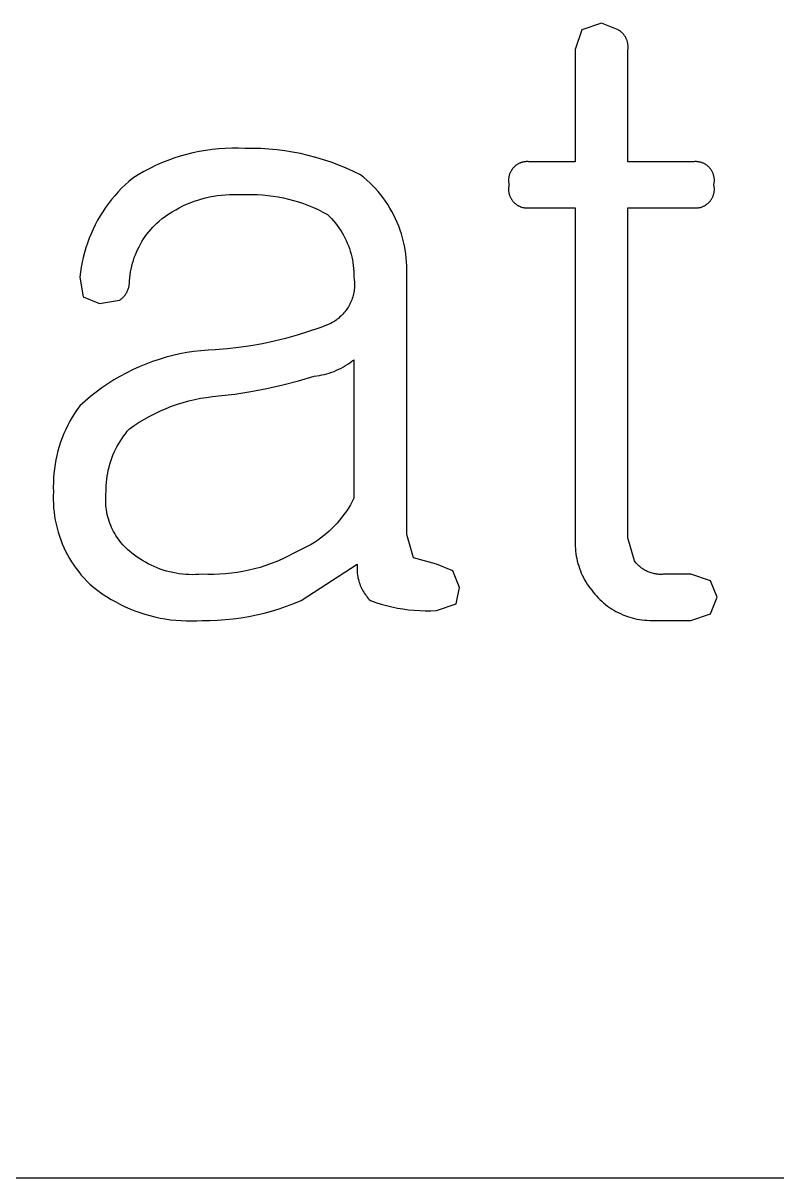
# Model space of a CAD drawing. Header units: millimetres. Extents: x 3033 to 5773, y 123 to 1487.
# Drawn here: x 4143.53 to 4155.29, y 160.35 to 178.39 of the extents above; entities that cross this region are included whole.
import ezdxf

# ---------------------------------------------------------------- set-up
doc = ezdxf.new("R2010")
doc.units = ezdxf.units.MM
doc.header["$MEASUREMENT"] = 0
doc.layers.add('TEX', color=70, linetype='Continuous')

msp = doc.modelspace()

# ---------------------------------------------------------------- linework, layer by layer
at = {"layer": 'TEX'}
for p, q in [((4152.247, 178.284), (4152.144, 177.975)), ((4152.556, 178.387), (4152.247, 178.284)), ((4152.814, 178.284), (4152.556, 178.387)), ((4152.823, 178.278), (4152.814, 178.284)), ((4152.832, 178.273), (4152.823, 178.278)), ((4152.841, 178.266), (4152.832, 178.273)), ((4152.85, 178.26), (4152.841, 178.266)), ((4152.858, 178.253), (4152.85, 178.26)), ((4152.866, 178.246), (4152.858, 178.253)), ((4152.874, 178.239), (4152.866, 178.246)), ((4152.882, 178.231), (4152.874, 178.239)), ((4152.889, 178.223), (4152.882, 178.231)), ((4152.897, 178.215), (4152.889, 178.223)), ((4152.903, 178.207), (4152.897, 178.215)), ((4152.91, 178.199), (4152.903, 178.207)), ((4152.916, 178.19), (4152.91, 178.199)), ((4152.922, 178.181), (4152.916, 178.19)), ((4152.928, 178.172), (4152.922, 178.181)), ((4152.933, 178.162), (4152.928, 178.172)), ((4152.938, 178.153), (4152.933, 178.162)), ((4152.943, 178.143), (4152.938, 178.153)), ((4152.947, 178.133), (4152.943, 178.143)), ((4152.951, 178.123), (4152.947, 178.133)), ((4152.955, 178.113), (4152.951, 178.123)), ((4152.958, 178.103), (4152.955, 178.113)), ((4152.961, 178.092), (4152.958, 178.103)), ((4152.963, 178.082), (4152.961, 178.092)), ((4152.966, 178.071), (4152.963, 178.082)), ((4152.967, 178.061), (4152.966, 178.071)), ((4152.969, 178.05), (4152.967, 178.061)), ((4152.97, 178.039), (4152.969, 178.05)), ((4152.144, 177.975), (4152.144, 176.222)), ((4152.969, 177.975), (4152.97, 177.985)), ((4152.969, 176.222), (4152.969, 177.975)), ((4152.971, 178.028), (4152.97, 178.039)), ((4152.97, 177.985), (4152.971, 177.996)), ((4152.971, 178.018), (4152.971, 178.028)), ((4152.971, 178.007), (4152.971, 178.018)), ((4152.971, 177.996), (4152.971, 178.007)), ((4146.58, 176.422), (4146.478, 176.411)), ((4146.682, 176.429), (4146.58, 176.422)), ((4146.785, 176.432), (4146.682, 176.429)), ((4146.887, 176.432), (4146.785, 176.432)), ((4146.989, 176.428), (4146.887, 176.432)), ((4147.114, 176.429), (4146.989, 176.428)), ((4147.238, 176.426), (4147.114, 176.429)), ((4147.363, 176.419), (4147.238, 176.426)), ((4145.88, 176.275), (4145.784, 176.241)), ((4145.978, 176.307), (4145.88, 176.275)), ((4146.076, 176.334), (4145.978, 176.307)), ((4146.176, 176.359), (4146.076, 176.334)), ((4146.276, 176.38), (4146.176, 176.359)), ((4146.377, 176.397), (4146.276, 176.38)), ((4146.478, 176.411), (4146.377, 176.397)), ((4147.487, 176.408), (4147.363, 176.419)), ((4147.611, 176.392), (4147.487, 176.408)), ((4147.734, 176.373), (4147.611, 176.392)), ((4147.856, 176.349), (4147.734, 176.373)), ((4147.978, 176.321), (4147.856, 176.349)), ((4148.098, 176.289), (4147.978, 176.321)), ((4148.218, 176.253), (4148.098, 176.289)), ((4148.336, 176.214), (4148.218, 176.253)), ((4145.413, 176.069), (4145.324, 176.018)), ((4145.503, 176.117), (4145.413, 176.069)), ((4145.595, 176.161), (4145.503, 176.117)), ((4145.689, 176.202), (4145.595, 176.161)), ((4145.784, 176.241), (4145.689, 176.202)), ((4148.453, 176.17), (4148.336, 176.214)), ((4148.568, 176.122), (4148.453, 176.17)), ((4148.682, 176.071), (4148.568, 176.122)), ((4148.793, 176.016), (4148.682, 176.071)), ((4151.138, 176.067), (4151.133, 176.058)), ((4151.143, 176.076), (4151.138, 176.067)), ((4151.148, 176.085), (4151.143, 176.076)), ((4151.153, 176.093), (4151.148, 176.085)), ((4151.159, 176.101), (4151.153, 176.093)), ((4151.165, 176.11), (4151.159, 176.101)), ((4151.171, 176.117), (4151.165, 176.11)), ((4151.178, 176.125), (4151.171, 176.117)), ((4151.185, 176.133), (4151.178, 176.125)), ((4151.192, 176.14), (4151.185, 176.133)), ((4151.199, 176.147), (4151.192, 176.14)), ((4151.207, 176.153), (4151.199, 176.147)), ((4151.214, 176.16), (4151.207, 176.153)), ((4151.222, 176.166), (4151.214, 176.16)), ((4151.231, 176.172), (4151.222, 176.166)), ((4151.239, 176.177), (4151.231, 176.172)), ((4151.248, 176.183), (4151.239, 176.177)), ((4151.256, 176.188), (4151.248, 176.183)), ((4151.265, 176.192), (4151.256, 176.188)), ((4151.275, 176.197), (4151.265, 176.192)), ((4151.284, 176.201), (4151.275, 176.197)), ((4151.293, 176.204), (4151.284, 176.201)), ((4151.303, 176.208), (4151.293, 176.204)), ((4151.312, 176.211), (4151.303, 176.208)), ((4151.322, 176.214), (4151.312, 176.211)), ((4151.332, 176.216), (4151.322, 176.214)), ((4151.342, 176.218), (4151.332, 176.216)), ((4151.352, 176.22), (4151.342, 176.218)), ((4151.362, 176.221), (4151.352, 176.22)), ((4151.372, 176.222), (4151.362, 176.221)), ((4151.382, 176.223), (4151.372, 176.222)), ((4151.392, 176.223), (4151.382, 176.223)), ((4151.402, 176.223), (4151.392, 176.223)), ((4151.412, 176.223), (4151.402, 176.223)), ((4151.422, 176.222), (4151.412, 176.223)), ((4152.144, 176.222), (4151.422, 176.222)), ((4153.999, 176.222), (4152.969, 176.222)), ((4154.01, 176.223), (4153.999, 176.222)), ((4154.02, 176.223), (4154.01, 176.223)), ((4154.03, 176.223), (4154.02, 176.223)), ((4154.04, 176.223), (4154.03, 176.223)), ((4154.05, 176.222), (4154.04, 176.223)), ((4154.06, 176.221), (4154.05, 176.222)), ((4154.07, 176.22), (4154.06, 176.221)), ((4154.08, 176.218), (4154.07, 176.22)), ((4154.09, 176.216), (4154.08, 176.218)), ((4154.1, 176.214), (4154.09, 176.216)), ((4154.109, 176.211), (4154.1, 176.214)), ((4154.119, 176.208), (4154.109, 176.211)), ((4154.128, 176.204), (4154.119, 176.208)), ((4154.138, 176.201), (4154.128, 176.204)), ((4154.147, 176.197), (4154.138, 176.201)), ((4154.156, 176.192), (4154.147, 176.197)), ((4154.165, 176.188), (4154.156, 176.192)), ((4154.174, 176.183), (4154.165, 176.188)), ((4154.183, 176.177), (4154.174, 176.183)), ((4154.191, 176.172), (4154.183, 176.177)), ((4154.199, 176.166), (4154.191, 176.172)), ((4154.207, 176.16), (4154.199, 176.166)), ((4154.215, 176.153), (4154.207, 176.16)), ((4154.223, 176.147), (4154.215, 176.153)), ((4154.23, 176.14), (4154.223, 176.147)), ((4154.237, 176.133), (4154.23, 176.14)), ((4154.244, 176.125), (4154.237, 176.133)), ((4154.25, 176.117), (4154.244, 176.125)), ((4154.257, 176.11), (4154.25, 176.117)), ((4154.263, 176.101), (4154.257, 176.11)), ((4154.268, 176.093), (4154.263, 176.101)), ((4154.274, 176.085), (4154.268, 176.093)), ((4154.279, 176.076), (4154.274, 176.085)), ((4154.284, 176.067), (4154.279, 176.076)), ((4154.288, 176.058), (4154.284, 176.067)), ((4145.177, 175.914), (4145.119, 175.861)), ((4145.237, 175.964), (4145.177, 175.914)), ((4145.324, 176.018), (4145.237, 175.964)), ((4148.843, 175.976), (4148.793, 176.016)), ((4148.891, 175.935), (4148.843, 175.976)), ((4148.937, 175.892), (4148.891, 175.935)), ((4148.983, 175.848), (4148.937, 175.892)), ((4151.105, 175.951), (4151.104, 175.941)), ((4151.104, 175.941), (4151.104, 175.931)), ((4151.104, 175.931), (4151.104, 175.921)), ((4151.104, 175.921), (4151.105, 175.911)), ((4151.106, 175.961), (4151.105, 175.951)), ((4151.105, 175.911), (4151.106, 175.901)), ((4151.107, 175.971), (4151.106, 175.961)), ((4151.106, 175.901), (4151.107, 175.891)), ((4151.109, 175.981), (4151.107, 175.971)), ((4151.107, 175.891), (4151.109, 175.881)), ((4151.11, 175.991), (4151.109, 175.981)), ((4151.109, 175.881), (4151.111, 175.871)), ((4151.113, 176.001), (4151.11, 175.991)), ((4151.115, 176.011), (4151.113, 176.001)), ((4151.118, 176.021), (4151.115, 176.011)), ((4151.121, 176.03), (4151.118, 176.021)), ((4151.125, 176.04), (4151.121, 176.03)), ((4151.129, 176.049), (4151.125, 176.04)), ((4151.133, 176.058), (4151.129, 176.049)), ((4154.293, 176.049), (4154.288, 176.058)), ((4154.297, 176.04), (4154.293, 176.049)), ((4154.3, 176.03), (4154.297, 176.04)), ((4154.303, 176.021), (4154.3, 176.03)), ((4154.306, 176.011), (4154.303, 176.021)), ((4154.309, 176.001), (4154.306, 176.011)), ((4154.311, 175.991), (4154.309, 176.001)), ((4154.313, 175.981), (4154.311, 175.991)), ((4154.311, 175.871), (4154.313, 175.881)), ((4154.315, 175.971), (4154.313, 175.981)), ((4154.313, 175.881), (4154.315, 175.891)), ((4154.316, 175.961), (4154.315, 175.971)), ((4154.315, 175.891), (4154.316, 175.901)), ((4154.317, 175.951), (4154.316, 175.961)), ((4154.316, 175.901), (4154.317, 175.911)), ((4154.317, 175.941), (4154.317, 175.951)), ((4154.317, 175.931), (4154.317, 175.941)), ((4154.317, 175.921), (4154.317, 175.931)), ((4154.317, 175.911), (4154.317, 175.921)), ((4145.009, 175.75), (4144.957, 175.691)), ((4145.063, 175.806), (4145.009, 175.75)), ((4145.119, 175.861), (4145.063, 175.806)), ((4146.561, 175.693), (4146.623, 175.701)), ((4146.623, 175.701), (4146.686, 175.706)), ((4146.686, 175.706), (4146.749, 175.71)), ((4146.749, 175.71), (4146.812, 175.711)), ((4146.812, 175.711), (4146.875, 175.71)), ((4146.875, 175.71), (4146.938, 175.707)), ((4146.938, 175.707), (4147.02, 175.71)), ((4147.02, 175.71), (4147.102, 175.71)), ((4147.102, 175.71), (4147.184, 175.708)), ((4147.184, 175.708), (4147.265, 175.703)), ((4147.265, 175.703), (4147.347, 175.696)), ((4149.026, 175.802), (4148.983, 175.848)), ((4149.068, 175.755), (4149.026, 175.802)), ((4149.108, 175.706), (4149.068, 175.755)), ((4149.147, 175.656), (4149.108, 175.706)), ((4151.105, 175.811), (4151.104, 175.801)), ((4151.104, 175.801), (4151.104, 175.791)), ((4151.104, 175.791), (4151.104, 175.781)), ((4151.104, 175.781), (4151.105, 175.771)), ((4151.106, 175.821), (4151.105, 175.811)), ((4151.105, 175.771), (4151.106, 175.761)), ((4151.107, 175.831), (4151.106, 175.821)), ((4151.106, 175.761), (4151.107, 175.751)), ((4151.109, 175.841), (4151.107, 175.831)), ((4151.107, 175.751), (4151.109, 175.741)), ((4151.111, 175.851), (4151.109, 175.841)), ((4151.109, 175.741), (4151.11, 175.731)), ((4151.11, 175.731), (4151.113, 175.721)), ((4151.111, 175.871), (4151.113, 175.861)), ((4151.113, 175.861), (4151.111, 175.851)), ((4151.113, 175.721), (4151.115, 175.711)), ((4151.115, 175.711), (4151.118, 175.702)), ((4151.118, 175.702), (4151.121, 175.692)), ((4154.3, 175.692), (4154.303, 175.702)), ((4154.303, 175.702), (4154.306, 175.711)), ((4154.306, 175.711), (4154.309, 175.721)), ((4154.309, 175.861), (4154.311, 175.871)), ((4154.311, 175.851), (4154.309, 175.861)), ((4154.309, 175.721), (4154.311, 175.731)), ((4154.313, 175.841), (4154.311, 175.851)), ((4154.311, 175.731), (4154.313, 175.741)), ((4154.315, 175.831), (4154.313, 175.841)), ((4154.313, 175.741), (4154.315, 175.751)), ((4154.316, 175.821), (4154.315, 175.831)), ((4154.315, 175.751), (4154.316, 175.761)), ((4154.317, 175.811), (4154.316, 175.821)), ((4154.316, 175.761), (4154.317, 175.771)), ((4154.317, 175.801), (4154.317, 175.811)), ((4154.317, 175.791), (4154.317, 175.801)), ((4154.317, 175.781), (4154.317, 175.791)), ((4154.317, 175.771), (4154.317, 175.781)), ((4144.859, 175.57), (4144.813, 175.506)), ((4144.907, 175.631), (4144.859, 175.57)), ((4144.957, 175.691), (4144.907, 175.631)), ((4145.964, 175.502), (4146.02, 175.53)), ((4146.02, 175.53), (4146.077, 175.557)), ((4146.077, 175.557), (4146.135, 175.581)), ((4146.135, 175.581), (4146.194, 175.603)), ((4146.194, 175.603), (4146.254, 175.623)), ((4146.254, 175.623), (4146.314, 175.642)), ((4146.314, 175.642), (4146.375, 175.658)), ((4146.375, 175.658), (4146.437, 175.672)), ((4146.437, 175.672), (4146.498, 175.684)), ((4146.498, 175.684), (4146.561, 175.693)), ((4147.347, 175.696), (4147.428, 175.685)), ((4147.428, 175.685), (4147.509, 175.672)), ((4147.509, 175.672), (4147.59, 175.657)), ((4147.59, 175.657), (4147.67, 175.638)), ((4147.67, 175.638), (4147.749, 175.617)), ((4147.749, 175.617), (4147.827, 175.593)), ((4147.827, 175.593), (4147.905, 175.567)), ((4147.905, 175.567), (4147.982, 175.538)), ((4147.982, 175.538), (4148.058, 175.507)), ((4149.184, 175.604), (4149.147, 175.656)), ((4149.219, 175.552), (4149.184, 175.604)), ((4149.253, 175.498), (4149.219, 175.552)), ((4151.121, 175.692), (4151.125, 175.683)), ((4151.125, 175.683), (4151.129, 175.673)), ((4151.129, 175.673), (4151.133, 175.664)), ((4151.133, 175.664), (4151.138, 175.655)), ((4151.138, 175.655), (4151.143, 175.646)), ((4151.143, 175.646), (4151.148, 175.638)), ((4151.148, 175.638), (4151.153, 175.629)), ((4151.153, 175.629), (4151.159, 175.621)), ((4151.159, 175.621), (4151.165, 175.613)), ((4151.165, 175.613), (4151.171, 175.605)), ((4151.171, 175.605), (4151.178, 175.597)), ((4151.178, 175.597), (4151.185, 175.59)), ((4151.185, 175.59), (4151.192, 175.583)), ((4151.192, 175.583), (4151.199, 175.576)), ((4151.199, 175.576), (4151.207, 175.569)), ((4151.207, 175.569), (4151.214, 175.563)), ((4151.214, 175.563), (4151.222, 175.556)), ((4151.222, 175.556), (4151.231, 175.551)), ((4151.231, 175.551), (4151.239, 175.545)), ((4151.239, 175.545), (4151.248, 175.54)), ((4151.248, 175.54), (4151.256, 175.535)), ((4151.256, 175.535), (4151.265, 175.53)), ((4151.265, 175.53), (4151.275, 175.526)), ((4151.275, 175.526), (4151.284, 175.522)), ((4151.284, 175.522), (4151.293, 175.518)), ((4154.128, 175.518), (4154.138, 175.522)), ((4154.138, 175.522), (4154.147, 175.526)), ((4154.147, 175.526), (4154.156, 175.53)), ((4154.156, 175.53), (4154.165, 175.535)), ((4154.165, 175.535), (4154.174, 175.54)), ((4154.174, 175.54), (4154.183, 175.545)), ((4154.183, 175.545), (4154.191, 175.551)), ((4154.191, 175.551), (4154.199, 175.556)), ((4154.199, 175.556), (4154.207, 175.563)), ((4154.207, 175.563), (4154.215, 175.569)), ((4154.215, 175.569), (4154.223, 175.576)), ((4154.223, 175.576), (4154.23, 175.583)), ((4154.23, 175.583), (4154.237, 175.59)), ((4154.237, 175.59), (4154.244, 175.597)), ((4154.244, 175.597), (4154.25, 175.605)), ((4154.25, 175.605), (4154.257, 175.613)), ((4154.257, 175.613), (4154.263, 175.621)), ((4154.263, 175.621), (4154.268, 175.629)), ((4154.268, 175.629), (4154.274, 175.638)), ((4154.274, 175.638), (4154.279, 175.646)), ((4154.279, 175.646), (4154.284, 175.655)), ((4154.284, 175.655), (4154.288, 175.664)), ((4154.288, 175.664), (4154.293, 175.673)), ((4154.293, 175.673), (4154.297, 175.683)), ((4154.297, 175.683), (4154.3, 175.692)), ((4144.728, 175.375), (4144.689, 175.307)), ((4144.77, 175.441), (4144.728, 175.375)), ((4144.813, 175.506), (4144.77, 175.441)), ((4145.698, 175.333), (4145.749, 175.371)), ((4145.749, 175.371), (4145.801, 175.406)), ((4145.801, 175.406), (4145.854, 175.44)), ((4145.854, 175.44), (4145.908, 175.472)), ((4145.908, 175.472), (4145.964, 175.502)), ((4148.058, 175.507), (4148.132, 175.473)), ((4148.132, 175.473), (4148.206, 175.436)), ((4148.206, 175.436), (4148.278, 175.397)), ((4148.278, 175.397), (4148.31, 175.365)), ((4148.31, 175.365), (4148.342, 175.332)), ((4149.284, 175.443), (4149.253, 175.498)), ((4149.314, 175.387), (4149.284, 175.443)), ((4149.342, 175.33), (4149.314, 175.387)), ((4151.293, 175.518), (4151.303, 175.514)), ((4151.303, 175.514), (4151.312, 175.511)), ((4151.312, 175.511), (4151.322, 175.509)), ((4151.322, 175.509), (4151.332, 175.506)), ((4151.332, 175.506), (4151.342, 175.504)), ((4151.342, 175.504), (4151.352, 175.503)), ((4151.352, 175.503), (4151.362, 175.501)), ((4151.362, 175.501), (4151.372, 175.5)), ((4151.372, 175.5), (4151.382, 175.5)), ((4151.382, 175.5), (4151.392, 175.499)), ((4151.392, 175.499), (4151.402, 175.499)), ((4151.402, 175.499), (4151.412, 175.5)), ((4151.412, 175.5), (4151.422, 175.5)), ((4151.422, 175.5), (4152.144, 175.5)), ((4152.144, 175.5), (4152.144, 170.294)), ((4152.969, 170.346), (4152.969, 175.5)), ((4152.969, 175.5), (4153.999, 175.5)), ((4153.999, 175.5), (4154.01, 175.5)), ((4154.01, 175.5), (4154.02, 175.499)), ((4154.02, 175.499), (4154.03, 175.499)), ((4154.03, 175.499), (4154.04, 175.5)), ((4154.04, 175.5), (4154.05, 175.5)), ((4154.05, 175.5), (4154.06, 175.501)), ((4154.06, 175.501), (4154.07, 175.503)), ((4154.07, 175.503), (4154.08, 175.504)), ((4154.08, 175.504), (4154.09, 175.506)), ((4154.09, 175.506), (4154.1, 175.509)), ((4154.1, 175.509), (4154.109, 175.511)), ((4154.109, 175.511), (4154.119, 175.514)), ((4154.119, 175.514), (4154.128, 175.518)), ((4144.618, 175.168), (4144.586, 175.097)), ((4144.652, 175.238), (4144.618, 175.168)), ((4144.689, 175.307), (4144.652, 175.238)), ((4145.488, 175.127), (4145.518, 175.163)), ((4145.518, 175.163), (4145.549, 175.197)), ((4145.549, 175.197), (4145.581, 175.231)), ((4145.581, 175.231), (4145.615, 175.263)), ((4145.615, 175.263), (4145.649, 175.294)), ((4145.649, 175.294), (4145.698, 175.333)), ((4148.342, 175.332), (4148.372, 175.298)), ((4148.372, 175.298), (4148.401, 175.263)), ((4148.401, 175.263), (4148.429, 175.227)), ((4148.429, 175.227), (4148.456, 175.19)), ((4148.456, 175.19), (4148.481, 175.152)), ((4149.367, 175.272), (4149.342, 175.33)), ((4149.391, 175.214), (4149.367, 175.272)), ((4149.413, 175.154), (4149.391, 175.214)), ((4144.556, 175.025), (4144.529, 174.951)), ((4144.586, 175.097), (4144.556, 175.025)), ((4145.381, 174.975), (4145.406, 175.015)), ((4145.406, 175.015), (4145.432, 175.053)), ((4145.432, 175.053), (4145.46, 175.09)), ((4145.46, 175.09), (4145.488, 175.127)), ((4148.481, 175.152), (4148.505, 175.113)), ((4148.505, 175.113), (4148.527, 175.074)), ((4148.527, 175.074), (4148.549, 175.034)), ((4148.549, 175.034), (4148.569, 174.993)), ((4148.569, 174.993), (4148.587, 174.951)), ((4149.433, 175.094), (4149.413, 175.154)), ((4149.451, 175.033), (4149.433, 175.094)), ((4149.466, 174.972), (4149.451, 175.033)), ((4144.483, 174.802), (4144.463, 174.726)), ((4144.505, 174.877), (4144.483, 174.802)), ((4144.529, 174.951), (4144.505, 174.877)), ((4145.279, 174.767), (4145.296, 174.81)), ((4145.296, 174.81), (4145.316, 174.853)), ((4145.316, 174.853), (4145.336, 174.894)), ((4145.336, 174.894), (4145.358, 174.935)), ((4145.358, 174.935), (4145.381, 174.975)), ((4148.587, 174.951), (4148.604, 174.909)), ((4148.604, 174.909), (4148.619, 174.866)), ((4148.619, 174.866), (4148.633, 174.822)), ((4148.633, 174.822), (4148.646, 174.779)), ((4149.48, 174.91), (4149.466, 174.972)), ((4149.491, 174.848), (4149.48, 174.91)), ((4149.501, 174.785), (4149.491, 174.848)), ((4144.447, 174.65), (4144.432, 174.573)), ((4144.463, 174.726), (4144.447, 174.65)), ((4145.223, 174.59), (4145.234, 174.635)), ((4145.234, 174.635), (4145.248, 174.68)), ((4145.248, 174.68), (4145.262, 174.724)), ((4145.262, 174.724), (4145.279, 174.767)), ((4148.646, 174.779), (4148.657, 174.734)), ((4148.657, 174.734), (4148.666, 174.69)), ((4148.666, 174.69), (4148.674, 174.645)), ((4148.674, 174.645), (4148.681, 174.6)), ((4149.508, 174.722), (4149.501, 174.785)), ((4149.513, 174.659), (4149.508, 174.722)), ((4149.516, 174.596), (4149.513, 174.659)), ((4144.421, 174.496), (4144.412, 174.418)), ((4144.432, 174.573), (4144.421, 174.496)), ((4145.191, 174.407), (4145.197, 174.454)), ((4145.197, 174.454), (4145.204, 174.499)), ((4145.204, 174.499), (4145.213, 174.545)), ((4145.213, 174.545), (4145.223, 174.59)), ((4148.681, 174.6), (4148.685, 174.554)), ((4148.685, 174.554), (4148.689, 174.509)), ((4148.689, 174.509), (4148.69, 174.463)), ((4148.69, 174.463), (4148.69, 174.418)), ((4149.515, 174.469), (4149.516, 174.533)), ((4149.515, 170.397), (4149.515, 174.469)), ((4149.516, 174.533), (4149.516, 174.596)), ((4144.412, 174.418), (4144.463, 174.109)), ((4145.174, 174.256), (4145.177, 174.268)), ((4145.177, 174.268), (4145.18, 174.279)), ((4145.18, 174.279), (4145.182, 174.291)), ((4145.182, 174.291), (4145.184, 174.303)), ((4145.184, 174.303), (4145.185, 174.315)), ((4145.185, 174.315), (4145.187, 174.361)), ((4145.187, 174.361), (4145.191, 174.407)), ((4148.69, 174.418), (4148.694, 174.394)), ((4148.694, 174.394), (4148.696, 174.37)), ((4148.696, 174.37), (4148.698, 174.346)), ((4148.699, 174.275), (4148.697, 174.251)), ((4148.698, 174.346), (4148.699, 174.323)), ((4148.699, 174.323), (4148.699, 174.299)), ((4148.699, 174.299), (4148.699, 174.275)), ((4144.463, 174.109), (4144.721, 174.006)), ((4145.05, 174.071), (4145.059, 174.078)), ((4145.059, 174.078), (4145.068, 174.086)), ((4145.068, 174.086), (4145.077, 174.094)), ((4145.077, 174.094), (4145.086, 174.103)), ((4145.086, 174.103), (4145.094, 174.111)), ((4145.094, 174.111), (4145.102, 174.12)), ((4145.102, 174.12), (4145.109, 174.129)), ((4145.109, 174.129), (4145.117, 174.139)), ((4145.117, 174.139), (4145.124, 174.149)), ((4145.124, 174.149), (4145.13, 174.158)), ((4145.13, 174.158), (4145.137, 174.169)), ((4145.137, 174.169), (4145.143, 174.179)), ((4145.143, 174.179), (4145.148, 174.189)), ((4145.148, 174.189), (4145.153, 174.2)), ((4145.153, 174.2), (4145.158, 174.211)), ((4145.158, 174.211), (4145.163, 174.222)), ((4145.163, 174.222), (4145.167, 174.233)), ((4145.167, 174.233), (4145.171, 174.245)), ((4145.171, 174.245), (4145.174, 174.256)), ((4148.664, 174.087), (4148.656, 174.064)), ((4148.671, 174.11), (4148.664, 174.087)), ((4148.677, 174.133), (4148.671, 174.11)), ((4148.683, 174.156), (4148.677, 174.133)), ((4148.688, 174.18), (4148.683, 174.156)), ((4148.692, 174.203), (4148.688, 174.18)), ((4148.695, 174.227), (4148.692, 174.203)), ((4148.697, 174.251), (4148.695, 174.227)), ((4144.721, 174.006), (4145.03, 174.057)), ((4145.03, 174.057), (4145.04, 174.064)), ((4145.04, 174.064), (4145.05, 174.071)), ((4148.564, 173.897), (4148.55, 173.878)), ((4148.578, 173.916), (4148.564, 173.897)), ((4148.592, 173.936), (4148.578, 173.916)), ((4148.604, 173.956), (4148.592, 173.936)), ((4148.616, 173.977), (4148.604, 173.956)), ((4148.627, 173.998), (4148.616, 173.977)), ((4148.637, 174.02), (4148.627, 173.998)), ((4148.647, 174.042), (4148.637, 174.02)), ((4148.656, 174.064), (4148.647, 174.042)), ((4148.371, 173.72), (4148.35, 173.708)), ((4148.391, 173.733), (4148.371, 173.72)), ((4148.411, 173.746), (4148.391, 173.733)), ((4148.43, 173.76), (4148.411, 173.746)), ((4148.449, 173.775), (4148.43, 173.76)), ((4148.467, 173.791), (4148.449, 173.775)), ((4148.485, 173.807), (4148.467, 173.791)), ((4148.502, 173.824), (4148.485, 173.807)), ((4148.519, 173.841), (4148.502, 173.824)), ((4148.535, 173.859), (4148.519, 173.841)), ((4148.55, 173.878), (4148.535, 173.859)), ((4147.981, 173.567), (4147.803, 173.512)), ((4148.156, 173.629), (4147.981, 173.567)), ((4148.329, 173.696), (4148.156, 173.629)), ((4148.35, 173.708), (4148.329, 173.696)), ((4147.262, 173.379), (4147.079, 173.346)), ((4147.444, 173.417), (4147.262, 173.379)), ((4147.624, 173.461), (4147.444, 173.417)), ((4147.803, 173.512), (4147.624, 173.461)), ((4145.864, 173.194), (4145.757, 173.166)), ((4145.973, 173.218), (4145.864, 173.194)), ((4146.082, 173.239), (4145.973, 173.218)), ((4146.193, 173.256), (4146.082, 173.239)), ((4146.303, 173.269), (4146.193, 173.256)), ((4146.414, 173.278), (4146.303, 173.269)), ((4146.525, 173.284), (4146.414, 173.278)), ((4146.711, 173.299), (4146.525, 173.284)), ((4146.895, 173.319), (4146.711, 173.299)), ((4147.079, 173.346), (4146.895, 173.319)), ((4145.337, 173.017), (4145.236, 172.971)), ((4145.44, 173.059), (4145.337, 173.017)), ((4145.544, 173.099), (4145.44, 173.059)), ((4145.65, 173.134), (4145.544, 173.099)), ((4145.757, 173.166), (4145.65, 173.134)), ((4148.455, 172.979), (4148.49, 172.997)), ((4148.49, 172.997), (4148.526, 173.016)), ((4148.526, 173.016), (4148.56, 173.037)), ((4148.56, 173.037), (4148.594, 173.058)), ((4148.594, 173.058), (4148.627, 173.081)), ((4148.627, 173.081), (4148.659, 173.104)), ((4148.659, 173.104), (4148.69, 173.129)), ((4148.69, 173.129), (4148.69, 170.964)), ((4145.038, 172.868), (4144.942, 172.812)), ((4145.136, 172.921), (4145.038, 172.868)), ((4145.236, 172.971), (4145.136, 172.921)), ((4147.827, 172.799), (4148.072, 172.871)), ((4148.072, 172.871), (4148.111, 172.876)), ((4148.111, 172.876), (4148.151, 172.882)), ((4148.151, 172.882), (4148.19, 172.89)), ((4148.19, 172.89), (4148.229, 172.899)), ((4148.229, 172.899), (4148.268, 172.909)), ((4148.268, 172.909), (4148.306, 172.92)), ((4148.306, 172.92), (4148.344, 172.933)), ((4148.344, 172.933), (4148.381, 172.947)), ((4148.381, 172.947), (4148.418, 172.963)), ((4148.418, 172.963), (4148.455, 172.979)), ((4144.756, 172.689), (4144.667, 172.623)), ((4144.848, 172.752), (4144.756, 172.689)), ((4144.942, 172.812), (4144.848, 172.752)), ((4147.082, 172.631), (4147.332, 172.679)), ((4147.332, 172.679), (4147.581, 172.734)), ((4147.581, 172.734), (4147.827, 172.799)), ((4144.494, 172.482), (4144.412, 172.408)), ((4144.579, 172.554), (4144.494, 172.482)), ((4144.667, 172.623), (4144.579, 172.554)), ((4145.934, 172.433), (4146.023, 172.461)), ((4146.023, 172.461), (4146.114, 172.486)), ((4146.114, 172.486), (4146.205, 172.507)), ((4146.205, 172.507), (4146.297, 172.526)), ((4146.297, 172.526), (4146.39, 172.541)), ((4146.39, 172.541), (4146.483, 172.553)), ((4146.483, 172.553), (4146.577, 172.562)), ((4146.577, 172.562), (4146.83, 172.592)), ((4146.83, 172.592), (4147.082, 172.631)), ((4144.33, 172.29), (4144.292, 172.229)), ((4144.37, 172.35), (4144.33, 172.29)), ((4144.412, 172.408), (4144.37, 172.35)), ((4145.503, 172.247), (4145.586, 172.29)), ((4145.586, 172.29), (4145.671, 172.33)), ((4145.671, 172.33), (4145.757, 172.367)), ((4145.757, 172.367), (4145.845, 172.402)), ((4145.845, 172.402), (4145.934, 172.433)), ((4144.223, 172.104), (4144.192, 172.04)), ((4144.257, 172.168), (4144.223, 172.104)), ((4144.292, 172.229), (4144.257, 172.168)), ((4145.185, 172.047), (4145.262, 172.101)), ((4145.262, 172.101), (4145.34, 172.152)), ((4145.34, 172.152), (4145.421, 172.201)), ((4145.421, 172.201), (4145.503, 172.247)), ((4144.163, 171.975), (4144.136, 171.908)), ((4144.192, 172.04), (4144.163, 171.975)), ((4145.066, 171.894), (4145.093, 171.933)), ((4145.093, 171.933), (4145.123, 171.972)), ((4145.123, 171.972), (4145.153, 172.01)), ((4145.153, 172.01), (4145.185, 172.047)), ((4144.089, 171.773), (4144.069, 171.705)), ((4144.111, 171.841), (4144.089, 171.773)), ((4144.136, 171.908), (4144.111, 171.841)), ((4144.968, 171.726), (4144.99, 171.769)), ((4144.99, 171.769), (4145.014, 171.811)), ((4145.014, 171.811), (4145.039, 171.853)), ((4145.039, 171.853), (4145.066, 171.894)), ((4144.037, 171.565), (4144.024, 171.495)), ((4144.052, 171.635), (4144.037, 171.565)), ((4144.069, 171.705), (4144.052, 171.635)), ((4144.895, 171.546), (4144.911, 171.592)), ((4144.911, 171.592), (4144.928, 171.637)), ((4144.928, 171.637), (4144.948, 171.682)), ((4144.948, 171.682), (4144.968, 171.726)), ((4144.014, 171.424), (4144.006, 171.353)), ((4144.024, 171.495), (4144.014, 171.424)), ((4144.847, 171.358), (4144.856, 171.405)), ((4144.856, 171.405), (4144.868, 171.452)), ((4144.868, 171.452), (4144.88, 171.499)), ((4144.88, 171.499), (4144.895, 171.546)), ((4143.998, 171.21), (4143.997, 171.139)), ((4144.001, 171.282), (4143.998, 171.21)), ((4144.006, 171.353), (4144.001, 171.282)), ((4144.825, 171.165), (4144.828, 171.213)), ((4144.828, 171.213), (4144.833, 171.261)), ((4144.833, 171.261), (4144.839, 171.31)), ((4144.839, 171.31), (4144.847, 171.358)), ((4143.997, 171.139), (4143.999, 171.067)), ((4143.999, 171.067), (4143.997, 171.003)), ((4144.818, 170.996), (4144.82, 171.032)), ((4144.82, 171.032), (4144.824, 171.067)), ((4144.824, 171.116), (4144.825, 171.165)), ((4144.824, 171.067), (4144.824, 171.116)), ((4143.997, 171.003), (4143.997, 170.939)), ((4143.997, 170.939), (4143.999, 170.876)), ((4143.999, 170.876), (4144.003, 170.812)), ((4144.816, 170.96), (4144.818, 170.996)), ((4144.816, 170.925), (4144.816, 170.96)), ((4144.817, 170.889), (4144.816, 170.925)), ((4144.819, 170.853), (4144.817, 170.889)), ((4144.823, 170.817), (4144.819, 170.853)), ((4148.635, 170.861), (4148.605, 170.811)), ((4148.664, 170.912), (4148.635, 170.861)), ((4148.69, 170.964), (4148.664, 170.912)), ((4144.003, 170.812), (4144.009, 170.748)), ((4144.009, 170.748), (4144.018, 170.685)), ((4144.018, 170.685), (4144.028, 170.622)), ((4144.827, 170.782), (4144.823, 170.817)), ((4144.833, 170.747), (4144.827, 170.782)), ((4144.84, 170.712), (4144.833, 170.747)), ((4144.848, 170.677), (4144.84, 170.712)), ((4144.858, 170.642), (4144.848, 170.677)), ((4148.504, 170.667), (4148.467, 170.621)), ((4148.539, 170.714), (4148.504, 170.667)), ((4148.573, 170.762), (4148.539, 170.714)), ((4148.605, 170.811), (4148.573, 170.762)), ((4144.028, 170.622), (4144.041, 170.559)), ((4144.041, 170.559), (4144.056, 170.497)), ((4144.056, 170.497), (4144.073, 170.435)), ((4144.869, 170.608), (4144.858, 170.642)), ((4144.88, 170.574), (4144.869, 170.608)), ((4144.893, 170.541), (4144.88, 170.574)), ((4144.907, 170.508), (4144.893, 170.541)), ((4144.923, 170.476), (4144.907, 170.508)), ((4144.939, 170.444), (4144.923, 170.476)), ((4148.348, 170.493), (4148.305, 170.452)), ((4148.389, 170.534), (4148.348, 170.493)), ((4148.429, 170.577), (4148.389, 170.534)), ((4148.467, 170.621), (4148.429, 170.577)), ((4144.073, 170.435), (4144.093, 170.374)), ((4144.093, 170.374), (4144.114, 170.314)), ((4144.114, 170.314), (4144.137, 170.254)), ((4144.956, 170.413), (4144.939, 170.444)), ((4144.975, 170.382), (4144.956, 170.413)), ((4144.994, 170.352), (4144.975, 170.382)), ((4145.015, 170.323), (4144.994, 170.352)), ((4145.036, 170.294), (4145.015, 170.323)), ((4145.059, 170.266), (4145.036, 170.294)), ((4148.122, 170.307), (4148.073, 170.275)), ((4148.17, 170.341), (4148.122, 170.307)), ((4148.216, 170.377), (4148.17, 170.341)), ((4148.262, 170.414), (4148.216, 170.377)), ((4148.305, 170.452), (4148.262, 170.414)), ((4149.618, 170.036), (4149.515, 170.397)), ((4152.144, 170.294), (4152.143, 170.255)), ((4153.072, 169.985), (4152.969, 170.346)), ((4144.137, 170.254), (4144.163, 170.195)), ((4144.163, 170.195), (4144.19, 170.138)), ((4144.19, 170.138), (4144.22, 170.081)), ((4145.082, 170.239), (4145.059, 170.266)), ((4145.107, 170.213), (4145.082, 170.239)), ((4145.132, 170.188), (4145.107, 170.213)), ((4145.158, 170.163), (4145.132, 170.188)), ((4145.185, 170.14), (4145.158, 170.163)), ((4145.224, 170.107), (4145.185, 170.14)), ((4147.814, 170.14), (4147.734, 170.095)), ((4147.868, 170.163), (4147.814, 170.14)), ((4147.92, 170.188), (4147.868, 170.163)), ((4147.972, 170.215), (4147.92, 170.188)), ((4148.023, 170.244), (4147.972, 170.215)), ((4148.073, 170.275), (4148.023, 170.244)), ((4152.143, 170.255), (4152.144, 170.216)), ((4152.144, 170.216), (4152.147, 170.176)), ((4152.147, 170.176), (4152.15, 170.137)), ((4152.15, 170.137), (4152.155, 170.098)), ((4144.22, 170.081), (4144.251, 170.025)), ((4144.251, 170.025), (4144.284, 169.97)), ((4144.284, 169.97), (4144.319, 169.917)), ((4145.264, 170.075), (4145.224, 170.107)), ((4145.305, 170.045), (4145.264, 170.075)), ((4145.348, 170.017), (4145.305, 170.045)), ((4145.391, 169.99), (4145.348, 170.017)), ((4145.435, 169.964), (4145.391, 169.99)), ((4145.48, 169.94), (4145.435, 169.964)), ((4145.525, 169.917), (4145.48, 169.94)), ((4147.4, 169.943), (4147.313, 169.913)), ((4147.485, 169.977), (4147.4, 169.943)), ((4147.569, 170.013), (4147.485, 169.977)), ((4147.652, 170.053), (4147.569, 170.013)), ((4147.734, 170.095), (4147.652, 170.053)), ((4147.865, 169.366), (4148.742, 169.933)), ((4148.742, 169.933), (4148.74, 169.909)), ((4149.979, 169.933), (4149.618, 170.036)), ((4150.237, 169.83), (4149.979, 169.933)), ((4152.155, 170.098), (4152.161, 170.06)), ((4152.161, 170.06), (4152.169, 170.021)), ((4152.169, 170.021), (4152.177, 169.983)), ((4152.177, 169.983), (4152.187, 169.945)), ((4152.187, 169.945), (4152.199, 169.907)), ((4153.082, 169.971), (4153.072, 169.985)), ((4153.093, 169.958), (4153.082, 169.971)), ((4153.104, 169.945), (4153.093, 169.958)), ((4153.115, 169.932), (4153.104, 169.945)), ((4153.127, 169.92), (4153.115, 169.932)), ((4144.319, 169.917), (4144.356, 169.865)), ((4144.356, 169.865), (4144.395, 169.814)), ((4144.395, 169.814), (4144.435, 169.764)), ((4144.435, 169.764), (4144.477, 169.716)), ((4145.572, 169.896), (4145.525, 169.917)), ((4145.619, 169.876), (4145.572, 169.896)), ((4145.667, 169.858), (4145.619, 169.876)), ((4145.715, 169.842), (4145.667, 169.858)), ((4145.764, 169.828), (4145.715, 169.842)), ((4145.813, 169.815), (4145.764, 169.828)), ((4145.863, 169.803), (4145.813, 169.815)), ((4145.913, 169.794), (4145.863, 169.803)), ((4145.963, 169.786), (4145.913, 169.794)), ((4146.014, 169.78), (4145.963, 169.786)), ((4146.065, 169.775), (4146.014, 169.78)), ((4146.115, 169.772), (4146.065, 169.775)), ((4146.166, 169.771), (4146.115, 169.772)), ((4146.217, 169.772), (4146.166, 169.771)), ((4146.268, 169.775), (4146.217, 169.772)), ((4146.319, 169.779), (4146.268, 169.775)), ((4146.411, 169.775), (4146.319, 169.779)), ((4146.503, 169.775), (4146.411, 169.775)), ((4146.594, 169.778), (4146.503, 169.775)), ((4146.686, 169.784), (4146.594, 169.778)), ((4146.777, 169.793), (4146.686, 169.784)), ((4146.868, 169.805), (4146.777, 169.793)), ((4146.958, 169.821), (4146.868, 169.805)), ((4147.048, 169.839), (4146.958, 169.821)), ((4147.137, 169.861), (4147.048, 169.839)), ((4147.226, 169.885), (4147.137, 169.861)), ((4147.313, 169.913), (4147.226, 169.885)), ((4148.74, 169.909), (4148.739, 169.885)), ((4148.739, 169.885), (4148.739, 169.861)), ((4148.739, 169.861), (4148.739, 169.838)), ((4148.739, 169.838), (4148.741, 169.814)), ((4148.741, 169.814), (4148.743, 169.79)), ((4148.743, 169.79), (4148.746, 169.766)), ((4148.746, 169.766), (4148.75, 169.742)), ((4150.34, 169.573), (4150.237, 169.83)), ((4152.199, 169.907), (4152.211, 169.87)), ((4152.211, 169.87), (4152.225, 169.833)), ((4152.225, 169.833), (4152.24, 169.797)), ((4152.24, 169.797), (4152.256, 169.761)), ((4152.256, 169.761), (4152.274, 169.726)), ((4153.14, 169.908), (4153.127, 169.92)), ((4153.153, 169.897), (4153.14, 169.908)), ((4153.166, 169.886), (4153.153, 169.897)), ((4153.18, 169.875), (4153.166, 169.886)), ((4153.193, 169.865), (4153.18, 169.875)), ((4153.208, 169.856), (4153.193, 169.865)), ((4153.222, 169.847), (4153.208, 169.856)), ((4153.237, 169.838), (4153.222, 169.847)), ((4153.252, 169.83), (4153.237, 169.838)), ((4153.268, 169.822), (4153.252, 169.83)), ((4153.284, 169.815), (4153.268, 169.822)), ((4153.299, 169.809), (4153.284, 169.815)), ((4153.316, 169.803), (4153.299, 169.809)), ((4153.332, 169.798), (4153.316, 169.803)), ((4153.348, 169.793), (4153.332, 169.798)), ((4153.365, 169.789), (4153.348, 169.793)), ((4153.382, 169.785), (4153.365, 169.789)), ((4153.399, 169.782), (4153.382, 169.785)), ((4153.416, 169.78), (4153.399, 169.782)), ((4153.433, 169.778), (4153.416, 169.78)), ((4153.45, 169.776), (4153.433, 169.778)), ((4153.467, 169.776), (4153.45, 169.776)), ((4153.484, 169.776), (4153.467, 169.776)), ((4153.501, 169.776), (4153.484, 169.776)), ((4153.518, 169.777), (4153.501, 169.776)), ((4153.536, 169.779), (4153.518, 169.777)), ((4153.948, 169.779), (4153.536, 169.779)), ((4154.257, 169.676), (4153.948, 169.779)), ((4144.477, 169.716), (4144.521, 169.669)), ((4144.521, 169.669), (4144.567, 169.624)), ((4144.567, 169.624), (4144.63, 169.572)), ((4144.63, 169.572), (4144.695, 169.522)), ((4148.75, 169.742), (4148.754, 169.719)), ((4148.754, 169.719), (4148.76, 169.695)), ((4148.76, 169.695), (4148.766, 169.672)), ((4148.766, 169.672), (4148.773, 169.649)), ((4148.773, 169.649), (4148.781, 169.627)), ((4148.781, 169.627), (4148.79, 169.604)), ((4148.79, 169.604), (4148.799, 169.582)), ((4148.799, 169.582), (4148.809, 169.56)), ((4150.288, 169.315), (4150.34, 169.573)), ((4152.274, 169.726), (4152.292, 169.691)), ((4152.292, 169.691), (4152.312, 169.658)), ((4152.312, 169.658), (4152.333, 169.624)), ((4152.333, 169.624), (4152.355, 169.592)), ((4152.355, 169.592), (4152.378, 169.56)), ((4154.36, 169.418), (4154.257, 169.676)), ((4144.695, 169.522), (4144.762, 169.474)), ((4144.762, 169.474), (4144.83, 169.428)), ((4144.83, 169.428), (4144.9, 169.385)), ((4148.809, 169.56), (4148.82, 169.539)), ((4148.82, 169.539), (4148.831, 169.518)), ((4148.831, 169.518), (4148.844, 169.497)), ((4148.844, 169.497), (4148.857, 169.477)), ((4148.857, 169.477), (4148.87, 169.457)), ((4148.87, 169.457), (4148.885, 169.438)), ((4148.885, 169.438), (4148.899, 169.419)), ((4148.899, 169.419), (4148.915, 169.401)), ((4148.915, 169.401), (4148.931, 169.383)), ((4152.378, 169.56), (4152.402, 169.529)), ((4152.402, 169.529), (4152.427, 169.499)), ((4152.427, 169.499), (4152.453, 169.469)), ((4152.453, 169.469), (4152.478, 169.44)), ((4152.478, 169.44), (4152.505, 169.411)), ((4152.505, 169.411), (4152.532, 169.383)), ((4154.257, 169.16), (4154.36, 169.418)), ((4144.9, 169.385), (4144.972, 169.345)), ((4144.972, 169.345), (4145.044, 169.306)), ((4145.044, 169.306), (4145.119, 169.271)), ((4145.119, 169.271), (4145.194, 169.237)), ((4145.194, 169.237), (4145.27, 169.207)), ((4145.27, 169.207), (4145.347, 169.179)), ((4147.405, 169.202), (4147.522, 169.237)), ((4147.522, 169.237), (4147.638, 169.277)), ((4147.638, 169.277), (4147.753, 169.32)), ((4147.753, 169.32), (4147.865, 169.366)), ((4148.931, 169.383), (4148.948, 169.366)), ((4148.948, 169.366), (4149.03, 169.337)), ((4149.03, 169.337), (4149.114, 169.311)), ((4149.114, 169.311), (4149.198, 169.288)), ((4149.198, 169.288), (4149.283, 169.267)), ((4149.283, 169.267), (4149.369, 169.25)), ((4149.369, 169.25), (4149.455, 169.235)), ((4149.455, 169.235), (4149.542, 169.224)), ((4149.542, 169.224), (4149.629, 169.215)), ((4149.629, 169.215), (4149.717, 169.21)), ((4149.717, 169.21), (4149.804, 169.208)), ((4149.804, 169.208), (4149.891, 169.208)), ((4149.891, 169.208), (4149.979, 169.212)), ((4149.979, 169.212), (4150.288, 169.315)), ((4152.532, 169.383), (4152.56, 169.356)), ((4152.56, 169.356), (4152.589, 169.33)), ((4152.589, 169.33), (4152.619, 169.305)), ((4152.619, 169.305), (4152.65, 169.281)), ((4152.65, 169.281), (4152.682, 169.259)), ((4152.682, 169.259), (4152.714, 169.237)), ((4152.714, 169.237), (4152.747, 169.216)), ((4152.747, 169.216), (4152.781, 169.197)), ((4145.347, 169.179), (4145.425, 169.154)), ((4145.425, 169.154), (4145.504, 169.131)), ((4145.504, 169.131), (4145.584, 169.111)), ((4145.584, 169.111), (4145.665, 169.094)), ((4145.665, 169.094), (4145.746, 169.079)), ((4145.746, 169.079), (4145.827, 169.068)), ((4145.827, 169.068), (4145.909, 169.059)), ((4145.909, 169.059), (4145.991, 169.053)), ((4145.991, 169.053), (4146.073, 169.05)), ((4146.073, 169.05), (4146.155, 169.049)), ((4146.155, 169.049), (4146.237, 169.052)), ((4146.237, 169.052), (4146.319, 169.057)), ((4146.319, 169.057), (4146.441, 169.057)), ((4146.441, 169.057), (4146.563, 169.062)), ((4146.563, 169.062), (4146.685, 169.07)), ((4146.685, 169.07), (4146.807, 169.082)), ((4146.807, 169.082), (4146.928, 169.098)), ((4146.928, 169.098), (4147.049, 169.118)), ((4147.049, 169.118), (4147.168, 169.142)), ((4147.168, 169.142), (4147.287, 169.17)), ((4147.287, 169.17), (4147.405, 169.202)), ((4152.781, 169.197), (4152.815, 169.179)), ((4152.815, 169.179), (4152.85, 169.162)), ((4152.85, 169.162), (4152.886, 169.146)), ((4152.886, 169.146), (4152.922, 169.131)), ((4152.922, 169.131), (4152.959, 169.118)), ((4152.959, 169.118), (4152.996, 169.106)), ((4152.996, 169.106), (4153.033, 169.095)), ((4153.033, 169.095), (4153.071, 169.085)), ((4153.071, 169.085), (4153.109, 169.077)), ((4153.109, 169.077), (4153.148, 169.07)), ((4153.148, 169.07), (4153.186, 169.065)), ((4153.186, 169.065), (4153.225, 169.061)), ((4153.225, 169.061), (4153.264, 169.058)), ((4153.264, 169.058), (4153.303, 169.056)), ((4153.303, 169.056), (4153.342, 169.056)), ((4153.342, 169.056), (4153.381, 169.057)), ((4153.381, 169.057), (4153.948, 169.057)), ((4153.948, 169.057), (4154.257, 169.16)), ((3033.085, 160.348), (4363.085, 160.348))]:
    msp.add_line(p, q, dxfattribs=at)

doc.saveas('drawing.dxf')
